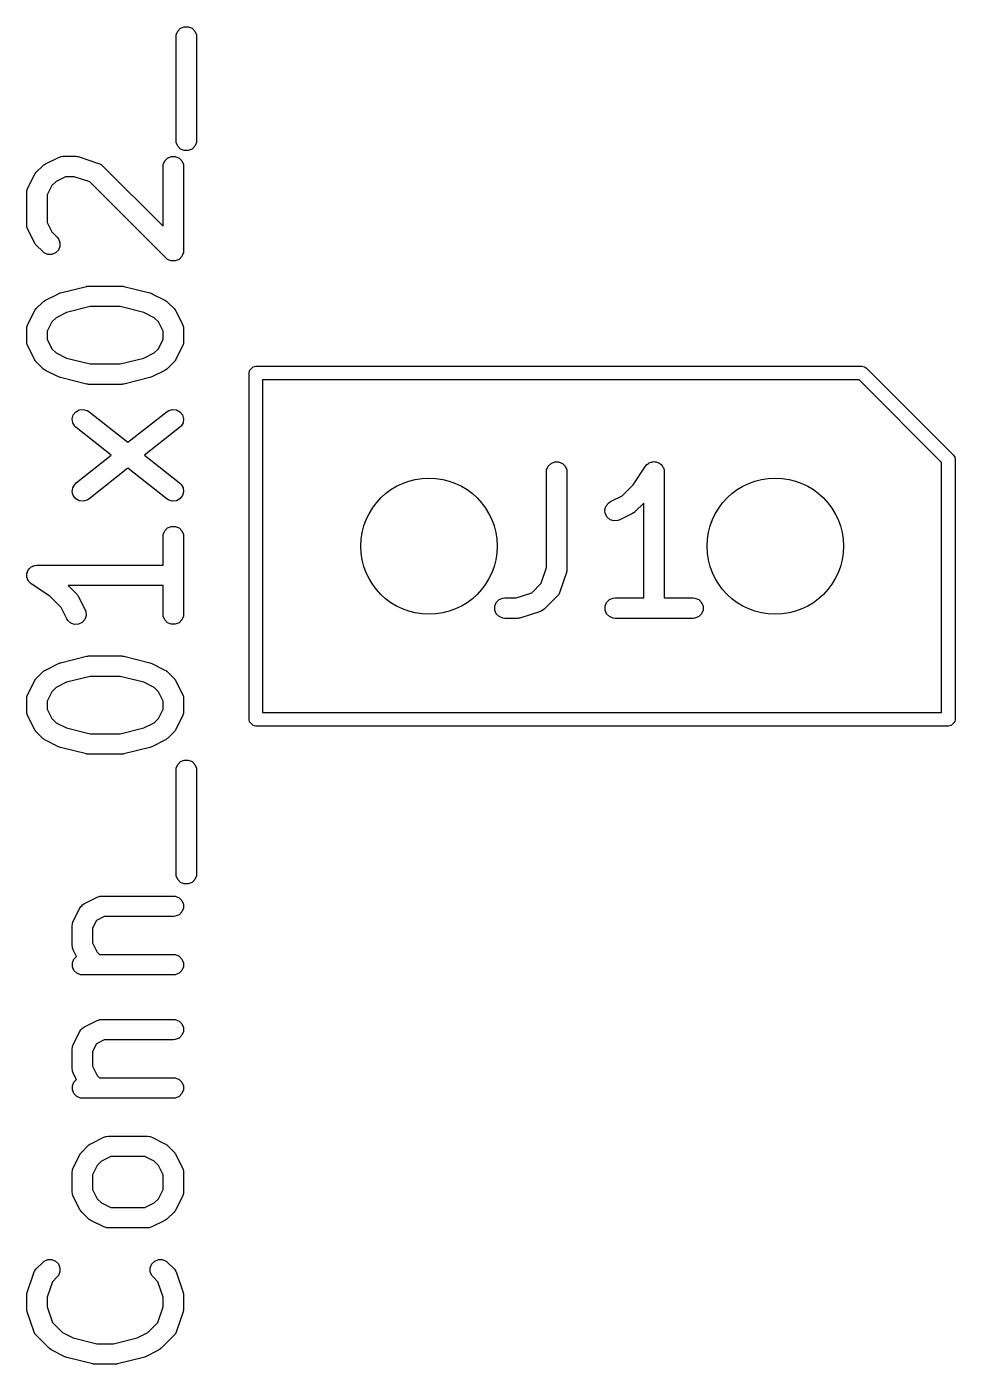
# Model space of a CAD drawing. Extents: x 4.54 to 6.67, y -4.68 to -3.32.
# Drawn here: x 5.335 to 5.6031, y -4.6753 to -4.2889 of the extents above; entities that cross this region are included whole.
import ezdxf

# ---------------------------------------------------------------- set-up
doc = ezdxf.new("R2010")
doc.units = 0
doc.header["$MEASUREMENT"] = 0
doc.layers.add('BLACK', color=7, linetype='CONTINUOUS')

msp = doc.modelspace()

# ---------------------------------------------------------------- linework, layer by layer
at = {"layer": 'BLACK', "linetype": 'CONTINUOUS'}
for p, q in [((5.37946, -4.28935), (5.38053, -4.28891)), ((5.38053, -4.28891), (5.38168, -4.28891)), ((5.38168, -4.28891), (5.38275, -4.28935)), ((5.37815, -4.29181), (5.37821, -4.29123)), ((5.37815, -4.3218), (5.37815, -4.29181)), ((5.37821, -4.29123), (5.37865, -4.29017)), ((5.37865, -4.29017), (5.37946, -4.28935)), ((5.38275, -4.28935), (5.38356, -4.29017)), ((5.38356, -4.29017), (5.384, -4.29123)), ((5.384, -4.29123), (5.38406, -4.29181)), ((5.38406, -4.29181), (5.38406, -4.3218)), ((5.37821, -4.32238), (5.37815, -4.3218)), ((5.37865, -4.32344), (5.37821, -4.32238)), ((5.37946, -4.32426), (5.37865, -4.32344)), ((5.38356, -4.32344), (5.38275, -4.32426)), ((5.384, -4.32238), (5.38356, -4.32344)), ((5.38406, -4.3218), (5.384, -4.32238)), ((5.34041, -4.32854), (5.34416, -4.32666)), ((5.34416, -4.32666), (5.3447, -4.32645)), ((5.3447, -4.32645), (5.34481, -4.32645)), ((5.34481, -4.32645), (5.34491, -4.32641)), ((5.34491, -4.32641), (5.34548, -4.32635)), ((5.34548, -4.32635), (5.34923, -4.32635)), ((5.34923, -4.32635), (5.34953, -4.32638)), ((5.34953, -4.32638), (5.3496, -4.32637)), ((5.3496, -4.32637), (5.34971, -4.3264)), ((5.34971, -4.3264), (5.34981, -4.32641)), ((5.34981, -4.32641), (5.34988, -4.32644)), ((5.34988, -4.32644), (5.35017, -4.3265)), ((5.35017, -4.3265), (5.35579, -4.32838)), ((5.37446, -4.32873), (5.3749, -4.32766)), ((5.3749, -4.32766), (5.37571, -4.32685)), ((5.37571, -4.32685), (5.37678, -4.32641)), ((5.37678, -4.32641), (5.37793, -4.32641)), ((5.37793, -4.32641), (5.379, -4.32685)), ((5.379, -4.32685), (5.37981, -4.32766)), ((5.38053, -4.3247), (5.37946, -4.32426)), ((5.37981, -4.32766), (5.38025, -4.32873)), ((5.38168, -4.3247), (5.38053, -4.3247)), ((5.38275, -4.32426), (5.38168, -4.3247)), ((5.33534, -4.33548), (5.33722, -4.33173)), ((5.33722, -4.33173), (5.33737, -4.33148)), ((5.33737, -4.33148), (5.3374, -4.33141)), ((5.3374, -4.33141), (5.33747, -4.33133)), ((5.33747, -4.33133), (5.33753, -4.33124)), ((5.33753, -4.33124), (5.33759, -4.33119)), ((5.33759, -4.33119), (5.33777, -4.33096)), ((5.33777, -4.33096), (5.33965, -4.32909)), ((5.33965, -4.32909), (5.33987, -4.3289)), ((5.33987, -4.3289), (5.33992, -4.32884)), ((5.33992, -4.32884), (5.34001, -4.32879)), ((5.34001, -4.32879), (5.34009, -4.32872)), ((5.34009, -4.32872), (5.34017, -4.32869)), ((5.34017, -4.32869), (5.34041, -4.32854)), ((5.35579, -4.32838), (5.35632, -4.32861)), ((5.35632, -4.32861), (5.3564, -4.32868)), ((5.3564, -4.32868), (5.3565, -4.32872)), ((5.3565, -4.32872), (5.35695, -4.32909)), ((5.35695, -4.32909), (5.3744, -4.34655)), ((5.3744, -4.3293), (5.37446, -4.32873)), ((5.3744, -4.34655), (5.3744, -4.3293)), ((5.38025, -4.32873), (5.38031, -4.3293)), ((5.38031, -4.3293), (5.38031, -4.35367)), ((5.33514, -4.33602), (5.33534, -4.33548)), ((5.34229, -4.3348), (5.34094, -4.3375)), ((5.34348, -4.3336), (5.34229, -4.3348)), ((5.34618, -4.33226), (5.34348, -4.3336)), ((5.34875, -4.33226), (5.34618, -4.33226)), ((5.35326, -4.33376), (5.34875, -4.33226)), ((5.37527, -4.35576), (5.35326, -4.33376)), ((5.33503, -4.3368), (5.33509, -4.33623)), ((5.33503, -4.34618), (5.33503, -4.3368)), ((5.33509, -4.33623), (5.33513, -4.33613)), ((5.33513, -4.33613), (5.33514, -4.33602)), ((5.34094, -4.3375), (5.34094, -4.34548)), ((5.33509, -4.34675), (5.33503, -4.34618)), ((5.33513, -4.34685), (5.33509, -4.34675)), ((5.33514, -4.34696), (5.33513, -4.34685)), ((5.33534, -4.3475), (5.33514, -4.34696)), ((5.34094, -4.34548), (5.34229, -4.34818)), ((5.33722, -4.35125), (5.33534, -4.3475)), ((5.34229, -4.34818), (5.34382, -4.34971)), ((5.34382, -4.34971), (5.34419, -4.35016)), ((5.34419, -4.35016), (5.34463, -4.35122)), ((5.33737, -4.35149), (5.33722, -4.35125)), ((5.3374, -4.35157), (5.33737, -4.35149)), ((5.33747, -4.35165), (5.3374, -4.35157)), ((5.33753, -4.35174), (5.33747, -4.35165)), ((5.33759, -4.35179), (5.33753, -4.35174)), ((5.33777, -4.35201), (5.33759, -4.35179)), ((5.33965, -4.35389), (5.33777, -4.35201)), ((5.34009, -4.35425), (5.33965, -4.35389)), ((5.34116, -4.3547), (5.34009, -4.35425)), ((5.34231, -4.3547), (5.34116, -4.3547)), ((5.34337, -4.35425), (5.34231, -4.3547)), ((5.34419, -4.35344), (5.34337, -4.35425)), ((5.34463, -4.35238), (5.34419, -4.35344)), ((5.34463, -4.35122), (5.34463, -4.35238)), ((5.38012, -4.35456), (5.37981, -4.35531)), ((5.38025, -4.35425), (5.38012, -4.35456)), ((5.38031, -4.35367), (5.38025, -4.35425)), ((5.37571, -4.35613), (5.37527, -4.35576)), ((5.37647, -4.35644), (5.37571, -4.35613)), ((5.37678, -4.35657), (5.37647, -4.35644)), ((5.37793, -4.35657), (5.37678, -4.35657)), ((5.37678, -4.35657), (5.37678, -4.35657)), ((5.379, -4.35613), (5.37793, -4.35657)), ((5.37981, -4.35531), (5.379, -4.35613)), ((5.34041, -4.36791), (5.34416, -4.36603)), ((5.34416, -4.36603), (5.34421, -4.36602)), ((5.34421, -4.36602), (5.34422, -4.366)), ((5.34422, -4.366), (5.34446, -4.36592)), ((5.34446, -4.36592), (5.3447, -4.36582)), ((5.3447, -4.36582), (5.34473, -4.36582)), ((5.34473, -4.36582), (5.34477, -4.36581)), ((5.34477, -4.36581), (5.35227, -4.36393)), ((5.35227, -4.36393), (5.35237, -4.36392)), ((5.35237, -4.36392), (5.35241, -4.3639)), ((5.35241, -4.3639), (5.35262, -4.36388)), ((5.35262, -4.36388), (5.35284, -4.36385)), ((5.35284, -4.36385), (5.35288, -4.36386)), ((5.35288, -4.36386), (5.35298, -4.36385)), ((5.35298, -4.36385), (5.36236, -4.36385)), ((5.36236, -4.36385), (5.36246, -4.36386)), ((5.36246, -4.36386), (5.3625, -4.36385)), ((5.3625, -4.36385), (5.36272, -4.36388)), ((5.36272, -4.36388), (5.36293, -4.3639)), ((5.36293, -4.3639), (5.36297, -4.36392)), ((5.36297, -4.36392), (5.36307, -4.36393)), ((5.36307, -4.36393), (5.37057, -4.36581)), ((5.37057, -4.36581), (5.37061, -4.36582)), ((5.37061, -4.36582), (5.37064, -4.36582)), ((5.37064, -4.36582), (5.37088, -4.36592)), ((5.37088, -4.36592), (5.37112, -4.366)), ((5.37112, -4.366), (5.37113, -4.36602)), ((5.37113, -4.36602), (5.37118, -4.36603)), ((5.37118, -4.36603), (5.37493, -4.36791)), ((5.33759, -4.37056), (5.33777, -4.37033)), ((5.33777, -4.37033), (5.33965, -4.36846)), ((5.33965, -4.36846), (5.33987, -4.36827)), ((5.33987, -4.36827), (5.33992, -4.36821)), ((5.33992, -4.36821), (5.34001, -4.36816)), ((5.34001, -4.36816), (5.34009, -4.36809)), ((5.34009, -4.36809), (5.34017, -4.36806)), ((5.34017, -4.36806), (5.34041, -4.36791)), ((5.35335, -4.36975), (5.34651, -4.37146)), ((5.36199, -4.36975), (5.35335, -4.36975)), ((5.36883, -4.37146), (5.36199, -4.36975)), ((5.37493, -4.36791), (5.37517, -4.36806)), ((5.37517, -4.36806), (5.37525, -4.36809)), ((5.37525, -4.36809), (5.37533, -4.36816)), ((5.37533, -4.36816), (5.37542, -4.36821)), ((5.37542, -4.36821), (5.37547, -4.36827)), ((5.37547, -4.36827), (5.37569, -4.36846)), ((5.37569, -4.36846), (5.37757, -4.37033)), ((5.37757, -4.37033), (5.37775, -4.37056)), ((5.33534, -4.37485), (5.33722, -4.3711)), ((5.33722, -4.3711), (5.33737, -4.37085)), ((5.33737, -4.37085), (5.3374, -4.37078)), ((5.3374, -4.37078), (5.33747, -4.3707)), ((5.33747, -4.3707), (5.33753, -4.37061)), ((5.33753, -4.37061), (5.33759, -4.37056)), ((5.34229, -4.37417), (5.34094, -4.37687)), ((5.34348, -4.37297), (5.34229, -4.37417)), ((5.34651, -4.37146), (5.34348, -4.37297)), ((5.37186, -4.37297), (5.36883, -4.37146)), ((5.37305, -4.37417), (5.37186, -4.37297)), ((5.3744, -4.37687), (5.37305, -4.37417)), ((5.37775, -4.37056), (5.37781, -4.37061)), ((5.37781, -4.37061), (5.37787, -4.3707)), ((5.37787, -4.3707), (5.37794, -4.37078)), ((5.37794, -4.37078), (5.37797, -4.37085)), ((5.37797, -4.37085), (5.37812, -4.3711)), ((5.37812, -4.3711), (5.38, -4.37485)), ((5.33503, -4.37617), (5.33509, -4.3756)), ((5.33503, -4.37992), (5.33503, -4.37617)), ((5.33509, -4.3756), (5.33513, -4.3755)), ((5.33513, -4.3755), (5.33514, -4.37539)), ((5.33514, -4.37539), (5.33534, -4.37485)), ((5.34094, -4.37687), (5.34094, -4.37922)), ((5.3744, -4.37922), (5.3744, -4.37687)), ((5.38, -4.37485), (5.3802, -4.37539)), ((5.3802, -4.37539), (5.38021, -4.3755)), ((5.38021, -4.3755), (5.38025, -4.3756)), ((5.38025, -4.3756), (5.38031, -4.37617)), ((5.38031, -4.37617), (5.38031, -4.37992)), ((5.33509, -4.3805), (5.33503, -4.37992)), ((5.33513, -4.3806), (5.33509, -4.3805)), ((5.33514, -4.3807), (5.33513, -4.3806)), ((5.33534, -4.38124), (5.33514, -4.3807)), ((5.33722, -4.38499), (5.33534, -4.38124)), ((5.34094, -4.37922), (5.34229, -4.38192)), ((5.34229, -4.38192), (5.34348, -4.38312)), ((5.37186, -4.38312), (5.37305, -4.38192)), ((5.37305, -4.38192), (5.3744, -4.37922)), ((5.38, -4.38124), (5.37812, -4.38499)), ((5.3802, -4.3807), (5.38, -4.38124)), ((5.38021, -4.3806), (5.3802, -4.3807)), ((5.38025, -4.3805), (5.38021, -4.3806)), ((5.38031, -4.37992), (5.38025, -4.3805)), ((5.33737, -4.38524), (5.33722, -4.38499)), ((5.3374, -4.38531), (5.33737, -4.38524)), ((5.33747, -4.38539), (5.3374, -4.38531)), ((5.33753, -4.38548), (5.33747, -4.38539)), ((5.33759, -4.38553), (5.33753, -4.38548)), ((5.33777, -4.38576), (5.33759, -4.38553)), ((5.33965, -4.38763), (5.33777, -4.38576)), ((5.34348, -4.38312), (5.34651, -4.38463)), ((5.34651, -4.38463), (5.35335, -4.38634)), ((5.36199, -4.38634), (5.36883, -4.38463)), ((5.36883, -4.38463), (5.37186, -4.38312)), ((5.37757, -4.38576), (5.37569, -4.38763)), ((5.37775, -4.38553), (5.37757, -4.38576)), ((5.37781, -4.38548), (5.37775, -4.38553)), ((5.37787, -4.38539), (5.37781, -4.38548)), ((5.37794, -4.38531), (5.37787, -4.38539)), ((5.37797, -4.38524), (5.37794, -4.38531)), ((5.37812, -4.38499), (5.37797, -4.38524)), ((5.33987, -4.38782), (5.33965, -4.38763)), ((5.33992, -4.38788), (5.33987, -4.38782)), ((5.34001, -4.38793), (5.33992, -4.38788)), ((5.34009, -4.388), (5.34001, -4.38793)), ((5.34017, -4.38803), (5.34009, -4.388)), ((5.34041, -4.38819), (5.34017, -4.38803)), ((5.34416, -4.39006), (5.34041, -4.38819)), ((5.35335, -4.38634), (5.36199, -4.38634)), ((5.37493, -4.38819), (5.37118, -4.39006)), ((5.37517, -4.38803), (5.37493, -4.38819)), ((5.37525, -4.388), (5.37517, -4.38803)), ((5.37533, -4.38793), (5.37525, -4.388)), ((5.37542, -4.38788), (5.37533, -4.38793)), ((5.37547, -4.38782), (5.37542, -4.38788)), ((5.37569, -4.38763), (5.37547, -4.38782)), ((5.39921, -4.38898), (5.39936, -4.38822)), ((5.39921, -4.48898), (5.39921, -4.38898)), ((5.39936, -4.38822), (5.40043, -4.38716)), ((5.40043, -4.38716), (5.40118, -4.38701)), ((5.40118, -4.38701), (5.57618, -4.38701)), ((5.57618, -4.38701), (5.57693, -4.38716)), ((5.57693, -4.38716), (5.57757, -4.38758)), ((5.57757, -4.38758), (5.60257, -4.41258)), ((5.34421, -4.39008), (5.34416, -4.39006)), ((5.34422, -4.39009), (5.34421, -4.39008)), ((5.34446, -4.39018), (5.34422, -4.39009)), ((5.3447, -4.39027), (5.34446, -4.39018)), ((5.34473, -4.39027), (5.3447, -4.39027)), ((5.34477, -4.39028), (5.34473, -4.39027)), ((5.35227, -4.39216), (5.34477, -4.39028)), ((5.35237, -4.39217), (5.35227, -4.39216)), ((5.35241, -4.39219), (5.35237, -4.39217)), ((5.35262, -4.39221), (5.35241, -4.39219)), ((5.35284, -4.39224), (5.35262, -4.39221)), ((5.35288, -4.39224), (5.35284, -4.39224)), ((5.35298, -4.39225), (5.35288, -4.39224)), ((5.36236, -4.39225), (5.35298, -4.39225)), ((5.36246, -4.39224), (5.36236, -4.39225)), ((5.3625, -4.39224), (5.36246, -4.39224)), ((5.36272, -4.39221), (5.3625, -4.39224)), ((5.36293, -4.39219), (5.36272, -4.39221)), ((5.36297, -4.39217), (5.36293, -4.39219)), ((5.36307, -4.39216), (5.36297, -4.39217)), ((5.37057, -4.39028), (5.36307, -4.39216)), ((5.37061, -4.39027), (5.37057, -4.39028)), ((5.37064, -4.39027), (5.37061, -4.39027)), ((5.37088, -4.39018), (5.37064, -4.39027)), ((5.37112, -4.39009), (5.37088, -4.39018)), ((5.37113, -4.39008), (5.37112, -4.39009)), ((5.37118, -4.39006), (5.37113, -4.39008)), ((5.40315, -4.39094), (5.40315, -4.48701)), ((5.57537, -4.39094), (5.40315, -4.39094)), ((5.59921, -4.41479), (5.57537, -4.39094)), ((5.34816, -4.40219), (5.34848, -4.40108)), ((5.34848, -4.40108), (5.34919, -4.40018)), ((5.34919, -4.40018), (5.35019, -4.39961)), ((5.35019, -4.39961), (5.35134, -4.39947)), ((5.35134, -4.39947), (5.35244, -4.39979)), ((5.35244, -4.39979), (5.35293, -4.4001)), ((5.35293, -4.4001), (5.36423, -4.40897)), ((5.36423, -4.40897), (5.37553, -4.4001)), ((5.37553, -4.4001), (5.37602, -4.39979)), ((5.37602, -4.39979), (5.37713, -4.39947)), ((5.37713, -4.39947), (5.37827, -4.39961)), ((5.37827, -4.39961), (5.37928, -4.40018)), ((5.37928, -4.40018), (5.37999, -4.40108)), ((5.37999, -4.40108), (5.3803, -4.40219)), ((5.3483, -4.40334), (5.34816, -4.40219)), ((5.34887, -4.40434), (5.3483, -4.40334)), ((5.34928, -4.40474), (5.34887, -4.40434)), ((5.35945, -4.41273), (5.34928, -4.40474)), ((5.37918, -4.40474), (5.36901, -4.41273)), ((5.3796, -4.40434), (5.37918, -4.40474)), ((5.38016, -4.40334), (5.3796, -4.40434)), ((5.3803, -4.40219), (5.38016, -4.40334)), ((5.34928, -4.42072), (5.35945, -4.41273)), ((5.36901, -4.41273), (5.37918, -4.42072)), ((5.60257, -4.41258), (5.603, -4.41322)), ((5.36423, -4.41648), (5.35293, -4.42536)), ((5.37553, -4.42536), (5.36423, -4.41648)), ((5.48516, -4.41694), (5.4856, -4.41587)), ((5.4856, -4.41587), (5.48642, -4.41506)), ((5.48642, -4.41506), (5.48748, -4.41462)), ((5.48748, -4.41462), (5.48863, -4.41462)), ((5.48863, -4.41462), (5.4897, -4.41506)), ((5.4897, -4.41506), (5.49051, -4.41587)), ((5.49051, -4.41587), (5.49095, -4.41694)), ((5.51013, -4.42126), (5.51372, -4.41587)), ((5.51372, -4.41587), (5.51372, -4.41587)), ((5.51372, -4.41587), (5.51372, -4.41587)), ((5.51372, -4.41587), (5.51373, -4.41587)), ((5.51373, -4.41587), (5.51409, -4.41543)), ((5.51409, -4.41543), (5.51433, -4.41526)), ((5.51433, -4.41526), (5.51454, -4.41506)), ((5.51454, -4.41506), (5.51481, -4.41495)), ((5.51481, -4.41495), (5.51505, -4.41479)), ((5.51505, -4.41479), (5.51533, -4.41473)), ((5.51533, -4.41473), (5.5156, -4.41462)), ((5.5156, -4.41462), (5.51589, -4.41462)), ((5.51589, -4.41462), (5.51618, -4.41456)), ((5.51618, -4.41456), (5.51646, -4.41462)), ((5.51646, -4.41462), (5.51676, -4.41462)), ((5.51676, -4.41462), (5.51702, -4.41473)), ((5.51702, -4.41473), (5.51731, -4.41478)), ((5.51731, -4.41478), (5.51755, -4.41495)), ((5.51755, -4.41495), (5.51782, -4.41506)), ((5.51782, -4.41506), (5.51802, -4.41526)), ((5.51802, -4.41526), (5.51826, -4.41542)), ((5.51826, -4.41542), (5.51843, -4.41567)), ((5.51843, -4.41567), (5.51863, -4.41587)), ((5.51863, -4.41587), (5.51875, -4.41614)), ((5.51875, -4.41614), (5.51891, -4.41638)), ((5.51891, -4.41638), (5.51896, -4.41667)), ((5.51896, -4.41667), (5.51908, -4.41694)), ((5.59921, -4.48701), (5.59921, -4.41479)), ((5.603, -4.41322), (5.60315, -4.41398)), ((5.60315, -4.41398), (5.60315, -4.48898)), ((5.4851, -4.41751), (5.48516, -4.41694)), ((5.4851, -4.44515), (5.4851, -4.41751)), ((5.49095, -4.41694), (5.49101, -4.41751)), ((5.49101, -4.41751), (5.49101, -4.44563)), ((5.51908, -4.41694), (5.51913, -4.41751)), ((5.51913, -4.41751), (5.51913, -4.41751)), ((5.51913, -4.41751), (5.51913, -4.41751)), ((5.51913, -4.41751), (5.51913, -4.41751)), ((5.51913, -4.41751), (5.51913, -4.45393)), ((5.34816, -4.42327), (5.3483, -4.42212)), ((5.34848, -4.42438), (5.34816, -4.42327)), ((5.3483, -4.42212), (5.34887, -4.42112)), ((5.34919, -4.42528), (5.34848, -4.42438)), ((5.34887, -4.42112), (5.34928, -4.42072)), ((5.37918, -4.42072), (5.3796, -4.42112)), ((5.37999, -4.42438), (5.37928, -4.42528)), ((5.3796, -4.42112), (5.38016, -4.42212)), ((5.3803, -4.42327), (5.37999, -4.42438)), ((5.38016, -4.42212), (5.3803, -4.42327)), ((5.50361, -4.42612), (5.50693, -4.42446)), ((5.50693, -4.42446), (5.51013, -4.42126)), ((5.35019, -4.42585), (5.34919, -4.42528)), ((5.35134, -4.42598), (5.35019, -4.42585)), ((5.35244, -4.42567), (5.35134, -4.42598)), ((5.35293, -4.42536), (5.35244, -4.42567)), ((5.37602, -4.42567), (5.37553, -4.42536)), ((5.37713, -4.42598), (5.37602, -4.42567)), ((5.37827, -4.42585), (5.37713, -4.42598)), ((5.37928, -4.42528), (5.37827, -4.42585)), ((5.502, -4.42839), (5.50237, -4.4273)), ((5.50208, -4.42954), (5.502, -4.42839)), ((5.50237, -4.4273), (5.50312, -4.42643)), ((5.50312, -4.42643), (5.50361, -4.42612)), ((5.51323, -4.42652), (5.51077, -4.42897)), ((5.51323, -4.45393), (5.51323, -4.42652)), ((5.5026, -4.43057), (5.50208, -4.42954)), ((5.50347, -4.43133), (5.5026, -4.43057)), ((5.50456, -4.43169), (5.50347, -4.43133)), ((5.50571, -4.43161), (5.50456, -4.43169)), ((5.50625, -4.4314), (5.50571, -4.43161)), ((5.51, -4.42953), (5.50625, -4.4314)), ((5.51025, -4.42937), (5.51, -4.42953)), ((5.51032, -4.42934), (5.51025, -4.42937)), ((5.5104, -4.42927), (5.51032, -4.42934)), ((5.51049, -4.42922), (5.5104, -4.42927)), ((5.51054, -4.42916), (5.51049, -4.42922)), ((5.51077, -4.42897), (5.51054, -4.42916)), ((5.3744, -4.43616), (5.37446, -4.43559)), ((5.3744, -4.44446), (5.3744, -4.43616)), ((5.37446, -4.43559), (5.3749, -4.43452)), ((5.3749, -4.43452), (5.37571, -4.43371)), ((5.37571, -4.43371), (5.37678, -4.43327)), ((5.37678, -4.43327), (5.37793, -4.43327)), ((5.37793, -4.43327), (5.379, -4.43371)), ((5.379, -4.43371), (5.37981, -4.43452)), ((5.37981, -4.43452), (5.38025, -4.43559)), ((5.38025, -4.43559), (5.38031, -4.43616)), ((5.38031, -4.43616), (5.38031, -4.45866)), ((5.33503, -4.44742), (5.33509, -4.44713)), ((5.33509, -4.4477), (5.33503, -4.44742)), ((5.33509, -4.44684), (5.3352, -4.44657)), ((5.33509, -4.44713), (5.33509, -4.44684)), ((5.33509, -4.44799), (5.33509, -4.4477)), ((5.3352, -4.44657), (5.33526, -4.44629)), ((5.33526, -4.44629), (5.33542, -4.44604)), ((5.33542, -4.44604), (5.33553, -4.44577)), ((5.33553, -4.44577), (5.33573, -4.44557)), ((5.33573, -4.44557), (5.33589, -4.44533)), ((5.33589, -4.44533), (5.33614, -4.44516)), ((5.33614, -4.44516), (5.33634, -4.44496)), ((5.33634, -4.44496), (5.33661, -4.44485)), ((5.33661, -4.44485), (5.33685, -4.44469)), ((5.33685, -4.44469), (5.33714, -4.44463)), ((5.33714, -4.44463), (5.33741, -4.44452)), ((5.33741, -4.44452), (5.33798, -4.44446)), ((5.33798, -4.44446), (5.33798, -4.44446)), ((5.33798, -4.44446), (5.33798, -4.44446)), ((5.33798, -4.44446), (5.33798, -4.44446)), ((5.33798, -4.44446), (5.3744, -4.44446)), ((5.4836, -4.44966), (5.4851, -4.44515)), ((5.49086, -4.44657), (5.48898, -4.45219)), ((5.49092, -4.44628), (5.49086, -4.44657)), ((5.49095, -4.44621), (5.49092, -4.44628)), ((5.49096, -4.44611), (5.49095, -4.44621)), ((5.49099, -4.446), (5.49096, -4.44611)), ((5.49101, -4.44563), (5.49098, -4.44593)), ((5.49098, -4.44593), (5.49099, -4.446)), ((5.3352, -4.44826), (5.33509, -4.44799)), ((5.33526, -4.44855), (5.3352, -4.44826)), ((5.33542, -4.44879), (5.33526, -4.44855)), ((5.33553, -4.44905), (5.33542, -4.44879)), ((5.33574, -4.44926), (5.33553, -4.44905)), ((5.3359, -4.4495), (5.33574, -4.44926)), ((5.33634, -4.44987), (5.3359, -4.4495)), ((5.33635, -4.44987), (5.33634, -4.44987)), ((5.33634, -4.44987), (5.33634, -4.44987)), ((5.34173, -4.45346), (5.33635, -4.44987)), ((5.33635, -4.44987), (5.33635, -4.44987)), ((5.3744, -4.45037), (5.34699, -4.45037)), ((5.34699, -4.45037), (5.34945, -4.45282)), ((5.3744, -4.45866), (5.3744, -4.45037)), ((5.48084, -4.45243), (5.4836, -4.44966)), ((5.34493, -4.45666), (5.34173, -4.45346)), ((5.34945, -4.45282), (5.34963, -4.45305)), ((5.34963, -4.45305), (5.34969, -4.4531)), ((5.34969, -4.4531), (5.34975, -4.45319)), ((5.34975, -4.45319), (5.34981, -4.45327)), ((5.34981, -4.45327), (5.34984, -4.45334)), ((5.34984, -4.45334), (5.35, -4.45359)), ((5.35, -4.45359), (5.35187, -4.45734)), ((5.47016, -4.45631), (5.4706, -4.45524)), ((5.4706, -4.45524), (5.47142, -4.45443)), ((5.47142, -4.45443), (5.47248, -4.45399)), ((5.47248, -4.45399), (5.47306, -4.45393)), ((5.47306, -4.45393), (5.47633, -4.45393)), ((5.47633, -4.45393), (5.48084, -4.45243)), ((5.48827, -4.45335), (5.48452, -4.4571)), ((5.48864, -4.4529), (5.48827, -4.45335)), ((5.48868, -4.4528), (5.48864, -4.4529)), ((5.48875, -4.45272), (5.48868, -4.4528)), ((5.48898, -4.45219), (5.48875, -4.45272)), ((5.50203, -4.45631), (5.50248, -4.45524)), ((5.50248, -4.45524), (5.50329, -4.45443)), ((5.50329, -4.45443), (5.50435, -4.45399)), ((5.50435, -4.45399), (5.50493, -4.45393)), ((5.50493, -4.45393), (5.51323, -4.45393)), ((5.51913, -4.45393), (5.52743, -4.45393)), ((5.52743, -4.45393), (5.528, -4.45399)), ((5.528, -4.45399), (5.52907, -4.45443)), ((5.52907, -4.45443), (5.52988, -4.45524)), ((5.52988, -4.45524), (5.53032, -4.45631)), ((5.34659, -4.45998), (5.34493, -4.45666)), ((5.35216, -4.45903), (5.3518, -4.46012)), ((5.35187, -4.45734), (5.35208, -4.45788)), ((5.35208, -4.45788), (5.35216, -4.45903)), ((5.37446, -4.45924), (5.3744, -4.45866)), ((5.3749, -4.4603), (5.37446, -4.45924)), ((5.38025, -4.45924), (5.37981, -4.4603)), ((5.38031, -4.45866), (5.38025, -4.45924)), ((5.47016, -4.45746), (5.47016, -4.45631)), ((5.4706, -4.45852), (5.47016, -4.45746)), ((5.47142, -4.45934), (5.4706, -4.45852)), ((5.47248, -4.45978), (5.47142, -4.45934)), ((5.48337, -4.45781), (5.47774, -4.45968)), ((5.4839, -4.45757), (5.48337, -4.45781)), ((5.48398, -4.4575), (5.4839, -4.45757)), ((5.48407, -4.45746), (5.48398, -4.4575)), ((5.48452, -4.4571), (5.48407, -4.45746)), ((5.50203, -4.45746), (5.50203, -4.45631)), ((5.50248, -4.45852), (5.50203, -4.45746)), ((5.50329, -4.45934), (5.50248, -4.45852)), ((5.50435, -4.45978), (5.50329, -4.45934)), ((5.52907, -4.45934), (5.528, -4.45978)), ((5.52988, -4.45852), (5.52907, -4.45934)), ((5.53032, -4.45746), (5.52988, -4.45852)), ((5.53032, -4.45631), (5.53032, -4.45746)), ((5.3469, -4.46047), (5.34659, -4.45998)), ((5.34777, -4.46123), (5.3469, -4.46047)), ((5.34886, -4.46159), (5.34777, -4.46123)), ((5.35001, -4.46151), (5.34886, -4.46159)), ((5.35104, -4.46099), (5.35001, -4.46151)), ((5.3518, -4.46012), (5.35104, -4.46099)), ((5.37571, -4.46112), (5.3749, -4.4603)), ((5.37678, -4.46156), (5.37571, -4.46112)), ((5.37793, -4.46156), (5.37678, -4.46156)), ((5.379, -4.46112), (5.37793, -4.46156)), ((5.37981, -4.4603), (5.379, -4.46112)), ((5.47306, -4.45984), (5.47248, -4.45978)), ((5.47681, -4.45984), (5.47306, -4.45984)), ((5.4771, -4.45981), (5.47681, -4.45984)), ((5.47718, -4.45981), (5.4771, -4.45981)), ((5.47728, -4.45979), (5.47718, -4.45981)), ((5.47739, -4.45978), (5.47728, -4.45979)), ((5.47746, -4.45975), (5.47739, -4.45978)), ((5.47774, -4.45968), (5.47746, -4.45975)), ((5.50493, -4.45984), (5.50435, -4.45978)), ((5.52743, -4.45984), (5.50493, -4.45984)), ((5.528, -4.45978), (5.52743, -4.45984)), ((5.34477, -4.47267), (5.35227, -4.47079)), ((5.35227, -4.47079), (5.35237, -4.47078)), ((5.35237, -4.47078), (5.35241, -4.47076)), ((5.35241, -4.47076), (5.35262, -4.47074)), ((5.35262, -4.47074), (5.35284, -4.47071)), ((5.35284, -4.47071), (5.35288, -4.47072)), ((5.35288, -4.47072), (5.35298, -4.47071)), ((5.35298, -4.47071), (5.36236, -4.47071)), ((5.36236, -4.47071), (5.36246, -4.47072)), ((5.36246, -4.47072), (5.3625, -4.47071)), ((5.3625, -4.47071), (5.36272, -4.47074)), ((5.36272, -4.47074), (5.36293, -4.47076)), ((5.36293, -4.47076), (5.36297, -4.47078)), ((5.36297, -4.47078), (5.36307, -4.47079)), ((5.36307, -4.47079), (5.37057, -4.47267)), ((5.34017, -4.47492), (5.34041, -4.47477)), ((5.34041, -4.47477), (5.34416, -4.47289)), ((5.34416, -4.47289), (5.34421, -4.47288)), ((5.34421, -4.47288), (5.34422, -4.47286)), ((5.34422, -4.47286), (5.34446, -4.47278)), ((5.34446, -4.47278), (5.3447, -4.47269)), ((5.3447, -4.47269), (5.34473, -4.47268)), ((5.34473, -4.47268), (5.34477, -4.47267)), ((5.37057, -4.47267), (5.37061, -4.47268)), ((5.37061, -4.47268), (5.37064, -4.47269)), ((5.37064, -4.47269), (5.37088, -4.47278)), ((5.37088, -4.47278), (5.37112, -4.47286)), ((5.37112, -4.47286), (5.37113, -4.47288)), ((5.37113, -4.47288), (5.37118, -4.47289)), ((5.37118, -4.47289), (5.37493, -4.47477)), ((5.37493, -4.47477), (5.37517, -4.47492)), ((5.33534, -4.48171), (5.33722, -4.47796)), ((5.33722, -4.47796), (5.33737, -4.47772)), ((5.33737, -4.47772), (5.3374, -4.47764)), ((5.3374, -4.47764), (5.33747, -4.47756)), ((5.33747, -4.47756), (5.33753, -4.47747)), ((5.33753, -4.47747), (5.33759, -4.47742)), ((5.33759, -4.47742), (5.33777, -4.4772)), ((5.33777, -4.4772), (5.33965, -4.47532)), ((5.33965, -4.47532), (5.33987, -4.47514)), ((5.33987, -4.47514), (5.33992, -4.47508)), ((5.33992, -4.47508), (5.34001, -4.47502)), ((5.34001, -4.47502), (5.34009, -4.47495)), ((5.34009, -4.47495), (5.34017, -4.47492)), ((5.34651, -4.47832), (5.34348, -4.47984)), ((5.35335, -4.47661), (5.34651, -4.47832)), ((5.36199, -4.47661), (5.35335, -4.47661)), ((5.36883, -4.47832), (5.36199, -4.47661)), ((5.37186, -4.47984), (5.36883, -4.47832)), ((5.37517, -4.47492), (5.37525, -4.47495)), ((5.37525, -4.47495), (5.37533, -4.47502)), ((5.37533, -4.47502), (5.37542, -4.47508)), ((5.37542, -4.47508), (5.37547, -4.47514)), ((5.37547, -4.47514), (5.37569, -4.47532)), ((5.37569, -4.47532), (5.37757, -4.4772)), ((5.37757, -4.4772), (5.37775, -4.47742)), ((5.37775, -4.47742), (5.37781, -4.47747)), ((5.37781, -4.47747), (5.37787, -4.47756)), ((5.37787, -4.47756), (5.37794, -4.47764)), ((5.37794, -4.47764), (5.37797, -4.47772)), ((5.37797, -4.47772), (5.37812, -4.47796)), ((5.37812, -4.47796), (5.38, -4.48171)), ((5.33503, -4.48303), (5.33509, -4.48246)), ((5.33509, -4.48246), (5.33513, -4.48236)), ((5.33513, -4.48236), (5.33514, -4.48225)), ((5.33514, -4.48225), (5.33534, -4.48171)), ((5.34229, -4.48103), (5.34094, -4.48373)), ((5.34348, -4.47984), (5.34229, -4.48103)), ((5.37305, -4.48103), (5.37186, -4.47984)), ((5.3744, -4.48373), (5.37305, -4.48103)), ((5.38, -4.48171), (5.3802, -4.48225)), ((5.3802, -4.48225), (5.38021, -4.48236)), ((5.38021, -4.48236), (5.38025, -4.48246)), ((5.38025, -4.48246), (5.38031, -4.48303)), ((5.33503, -4.48678), (5.33503, -4.48303)), ((5.34094, -4.48373), (5.34094, -4.48609)), ((5.34094, -4.48609), (5.34229, -4.48878)), ((5.37305, -4.48878), (5.3744, -4.48609)), ((5.3744, -4.48609), (5.3744, -4.48373)), ((5.38031, -4.48303), (5.38031, -4.48678)), ((5.33509, -4.48736), (5.33503, -4.48678)), ((5.33513, -4.48746), (5.33509, -4.48736)), ((5.33514, -4.48756), (5.33513, -4.48746)), ((5.33534, -4.4881), (5.33514, -4.48756)), ((5.33722, -4.49185), (5.33534, -4.4881)), ((5.34229, -4.48878), (5.34348, -4.48998)), ((5.34348, -4.48998), (5.34651, -4.4915)), ((5.36883, -4.4915), (5.37186, -4.48998)), ((5.37186, -4.48998), (5.37305, -4.48878)), ((5.38, -4.4881), (5.37812, -4.49185)), ((5.3802, -4.48756), (5.38, -4.4881)), ((5.38021, -4.48746), (5.3802, -4.48756)), ((5.38025, -4.48736), (5.38021, -4.48746)), ((5.38031, -4.48678), (5.38025, -4.48736)), ((5.39936, -4.48973), (5.39921, -4.48898)), ((5.40043, -4.4908), (5.39936, -4.48973)), ((5.40315, -4.48701), (5.59921, -4.48701)), ((5.603, -4.48973), (5.60193, -4.4908)), ((5.60315, -4.48898), (5.603, -4.48973)), ((5.33737, -4.4921), (5.33722, -4.49185)), ((5.3374, -4.49217), (5.33737, -4.4921)), ((5.33747, -4.49225), (5.3374, -4.49217)), ((5.33753, -4.49234), (5.33747, -4.49225)), ((5.33759, -4.49239), (5.33753, -4.49234)), ((5.33777, -4.49262), (5.33759, -4.49239)), ((5.33965, -4.4945), (5.33777, -4.49262)), ((5.34651, -4.4915), (5.35335, -4.4932)), ((5.35335, -4.4932), (5.36199, -4.4932)), ((5.36199, -4.4932), (5.36883, -4.4915)), ((5.37757, -4.49262), (5.37569, -4.4945)), ((5.37775, -4.49239), (5.37757, -4.49262)), ((5.37781, -4.49234), (5.37775, -4.49239)), ((5.37787, -4.49225), (5.37781, -4.49234)), ((5.37794, -4.49217), (5.37787, -4.49225)), ((5.37797, -4.4921), (5.37794, -4.49217)), ((5.37812, -4.49185), (5.37797, -4.4921)), ((5.40118, -4.49094), (5.40043, -4.4908)), ((5.60118, -4.49094), (5.40118, -4.49094)), ((5.60193, -4.4908), (5.60118, -4.49094)), ((5.33987, -4.49468), (5.33965, -4.4945)), ((5.33992, -4.49474), (5.33987, -4.49468)), ((5.34001, -4.4948), (5.33992, -4.49474)), ((5.34009, -4.49486), (5.34001, -4.4948)), ((5.34017, -4.49489), (5.34009, -4.49486)), ((5.34041, -4.49505), (5.34017, -4.49489)), ((5.34416, -4.49692), (5.34041, -4.49505)), ((5.34421, -4.49694), (5.34416, -4.49692)), ((5.34422, -4.49695), (5.34421, -4.49694)), ((5.34446, -4.49704), (5.34422, -4.49695)), ((5.3447, -4.49713), (5.34446, -4.49704)), ((5.34473, -4.49713), (5.3447, -4.49713)), ((5.34477, -4.49715), (5.34473, -4.49713)), ((5.35227, -4.49902), (5.34477, -4.49715)), ((5.37057, -4.49715), (5.36307, -4.49902)), ((5.37061, -4.49713), (5.37057, -4.49715)), ((5.37064, -4.49713), (5.37061, -4.49713)), ((5.37088, -4.49704), (5.37064, -4.49713)), ((5.37112, -4.49695), (5.37088, -4.49704)), ((5.37113, -4.49694), (5.37112, -4.49695)), ((5.37118, -4.49692), (5.37113, -4.49694)), ((5.37493, -4.49505), (5.37118, -4.49692)), ((5.37517, -4.49489), (5.37493, -4.49505)), ((5.37525, -4.49486), (5.37517, -4.49489)), ((5.37533, -4.4948), (5.37525, -4.49486)), ((5.37542, -4.49474), (5.37533, -4.4948)), ((5.37547, -4.49468), (5.37542, -4.49474)), ((5.37569, -4.4945), (5.37547, -4.49468)), ((5.35237, -4.49904), (5.35227, -4.49902)), ((5.35241, -4.49905), (5.35237, -4.49904)), ((5.35262, -4.49907), (5.35241, -4.49905)), ((5.35284, -4.49911), (5.35262, -4.49907)), ((5.35288, -4.4991), (5.35284, -4.49911)), ((5.35298, -4.49911), (5.35288, -4.4991)), ((5.36236, -4.49911), (5.35298, -4.49911)), ((5.36246, -4.4991), (5.36236, -4.49911)), ((5.3625, -4.49911), (5.36246, -4.4991)), ((5.36272, -4.49907), (5.3625, -4.49911)), ((5.36293, -4.49905), (5.36272, -4.49907)), ((5.36297, -4.49904), (5.36293, -4.49905)), ((5.36307, -4.49902), (5.36297, -4.49904)), ((5.37865, -4.50202), (5.37946, -4.5012)), ((5.37946, -4.5012), (5.38053, -4.50076)), ((5.38053, -4.50076), (5.38168, -4.50076)), ((5.38168, -4.50076), (5.38275, -4.5012)), ((5.38275, -4.5012), (5.38356, -4.50202)), ((5.37815, -4.50366), (5.37821, -4.50308)), ((5.37815, -4.53365), (5.37815, -4.50366)), ((5.37821, -4.50308), (5.37865, -4.50202)), ((5.38356, -4.50202), (5.384, -4.50308)), ((5.384, -4.50308), (5.38406, -4.50366)), ((5.38406, -4.50366), (5.38406, -4.53365)), ((5.37821, -4.53423), (5.37815, -4.53365)), ((5.37865, -4.53529), (5.37821, -4.53423)), ((5.37946, -4.53611), (5.37865, -4.53529)), ((5.38053, -4.53655), (5.37946, -4.53611)), ((5.38168, -4.53655), (5.38053, -4.53655)), ((5.38275, -4.53611), (5.38168, -4.53655)), ((5.38356, -4.53529), (5.38275, -4.53611)), ((5.384, -4.53423), (5.38356, -4.53529)), ((5.38406, -4.53365), (5.384, -4.53423)), ((5.35166, -4.54226), (5.35541, -4.54038)), ((5.35541, -4.54038), (5.35595, -4.54018)), ((5.35595, -4.54018), (5.35606, -4.54017)), ((5.35606, -4.54017), (5.35616, -4.54013)), ((5.35616, -4.54013), (5.35673, -4.54007)), ((5.35673, -4.54007), (5.37736, -4.54007)), ((5.37736, -4.54007), (5.37793, -4.54013)), ((5.37793, -4.54013), (5.379, -4.54057)), ((5.34847, -4.54733), (5.35034, -4.54358)), ((5.35034, -4.54358), (5.3504, -4.54348)), ((5.3504, -4.54348), (5.35042, -4.54344)), ((5.35042, -4.54344), (5.35047, -4.54338)), ((5.35047, -4.54338), (5.35065, -4.54309)), ((5.35065, -4.54309), (5.35093, -4.54285)), ((5.35093, -4.54285), (5.35117, -4.54257)), ((5.35117, -4.54257), (5.35146, -4.54238)), ((5.35146, -4.54238), (5.35152, -4.54234)), ((5.35152, -4.54234), (5.35157, -4.54232)), ((5.35157, -4.54232), (5.35166, -4.54226)), ((5.379, -4.54057), (5.37981, -4.54139)), ((5.37981, -4.54139), (5.38025, -4.54245)), ((5.38025, -4.5436), (5.37981, -4.54467)), ((5.38025, -4.54245), (5.38025, -4.5436)), ((5.34816, -4.54865), (5.34821, -4.54807)), ((5.34821, -4.54807), (5.34825, -4.54798)), ((5.34825, -4.54798), (5.34826, -4.54787)), ((5.34826, -4.54787), (5.34847, -4.54733)), ((5.35518, -4.5471), (5.35406, -4.54935)), ((5.35743, -4.54598), (5.35518, -4.5471)), ((5.37736, -4.54598), (5.35743, -4.54598)), ((5.37793, -4.54592), (5.37736, -4.54598)), ((5.379, -4.54548), (5.37793, -4.54592)), ((5.37981, -4.54467), (5.379, -4.54548)), ((5.34816, -4.55427), (5.34816, -4.54865)), ((5.35406, -4.54935), (5.35406, -4.55358)), ((5.34821, -4.55485), (5.34816, -4.55427)), ((5.34825, -4.55495), (5.34821, -4.55485)), ((5.34826, -4.55505), (5.34825, -4.55495)), ((5.34847, -4.55559), (5.34826, -4.55505)), ((5.34942, -4.55749), (5.34847, -4.55559)), ((5.35406, -4.55358), (5.35541, -4.55627)), ((5.34821, -4.55932), (5.34865, -4.55826)), ((5.34821, -4.56047), (5.34821, -4.55932)), ((5.34865, -4.55826), (5.34942, -4.55749)), ((5.35541, -4.55627), (5.35608, -4.55695)), ((5.35608, -4.55695), (5.37736, -4.55695)), ((5.37736, -4.55695), (5.37793, -4.557)), ((5.37793, -4.557), (5.379, -4.55744)), ((5.379, -4.55744), (5.37981, -4.55826)), ((5.37981, -4.55826), (5.38025, -4.55932)), ((5.38025, -4.55932), (5.38025, -4.56047)), ((5.34865, -4.56154), (5.34821, -4.56047)), ((5.34947, -4.56235), (5.34865, -4.56154)), ((5.35053, -4.56279), (5.34947, -4.56235)), ((5.35111, -4.56285), (5.35053, -4.56279)), ((5.37736, -4.56285), (5.35111, -4.56285)), ((5.37793, -4.56279), (5.37736, -4.56285)), ((5.379, -4.56235), (5.37793, -4.56279)), ((5.37981, -4.56154), (5.379, -4.56235)), ((5.38025, -4.56047), (5.37981, -4.56154)), ((5.35034, -4.5792), (5.3504, -4.5791)), ((5.3504, -4.5791), (5.35042, -4.57906)), ((5.35042, -4.57906), (5.35047, -4.579)), ((5.35047, -4.579), (5.35065, -4.57871)), ((5.35065, -4.57871), (5.35093, -4.57847)), ((5.35093, -4.57847), (5.35117, -4.57819)), ((5.35117, -4.57819), (5.35146, -4.578)), ((5.35146, -4.578), (5.35152, -4.57796)), ((5.35152, -4.57796), (5.35157, -4.57794)), ((5.35157, -4.57794), (5.35166, -4.57788)), ((5.35166, -4.57788), (5.35541, -4.57601)), ((5.35541, -4.57601), (5.35595, -4.5758)), ((5.35595, -4.5758), (5.35606, -4.57579)), ((5.35606, -4.57579), (5.35616, -4.57575)), ((5.35616, -4.57575), (5.35673, -4.57569)), ((5.35673, -4.57569), (5.37736, -4.57569)), ((5.37736, -4.57569), (5.37793, -4.57575)), ((5.37793, -4.57575), (5.379, -4.57619)), ((5.379, -4.57619), (5.37981, -4.57701)), ((5.37981, -4.57701), (5.38025, -4.57807)), ((5.38025, -4.57807), (5.38025, -4.57922)), ((5.34826, -4.58349), (5.34847, -4.58295)), ((5.34847, -4.58295), (5.35034, -4.5792)), ((5.35518, -4.58272), (5.35406, -4.58497)), ((5.35743, -4.5816), (5.35518, -4.58272)), ((5.37736, -4.5816), (5.35743, -4.5816)), ((5.37793, -4.58154), (5.37736, -4.5816)), ((5.379, -4.5811), (5.37793, -4.58154)), ((5.37981, -4.58029), (5.379, -4.5811)), ((5.38025, -4.57922), (5.37981, -4.58029)), ((5.34816, -4.58427), (5.34821, -4.58369)), ((5.34816, -4.5899), (5.34816, -4.58427)), ((5.34821, -4.58369), (5.34825, -4.5836)), ((5.34825, -4.5836), (5.34826, -4.58349)), ((5.35406, -4.58497), (5.35406, -4.5892)), ((5.34821, -4.59047), (5.34816, -4.5899)), ((5.34825, -4.59057), (5.34821, -4.59047)), ((5.34826, -4.59067), (5.34825, -4.59057)), ((5.34847, -4.59122), (5.34826, -4.59067)), ((5.35406, -4.5892), (5.35541, -4.5919)), ((5.34821, -4.59494), (5.34865, -4.59388)), ((5.34942, -4.59311), (5.34847, -4.59122)), ((5.34865, -4.59388), (5.34942, -4.59311)), ((5.35541, -4.5919), (5.35608, -4.59257)), ((5.35608, -4.59257), (5.37736, -4.59257)), ((5.37736, -4.59257), (5.37793, -4.59262)), ((5.37793, -4.59262), (5.379, -4.59306)), ((5.379, -4.59306), (5.37981, -4.59388)), ((5.37981, -4.59388), (5.38025, -4.59494)), ((5.34821, -4.5961), (5.34821, -4.59494)), ((5.34865, -4.59716), (5.34821, -4.5961)), ((5.34947, -4.59797), (5.34865, -4.59716)), ((5.35053, -4.59842), (5.34947, -4.59797)), ((5.35111, -4.59847), (5.35053, -4.59842)), ((5.37793, -4.59842), (5.37736, -4.59847)), ((5.379, -4.59797), (5.37793, -4.59842)), ((5.37981, -4.59716), (5.379, -4.59797)), ((5.38025, -4.5961), (5.37981, -4.59716)), ((5.38025, -4.59494), (5.38025, -4.5961)), ((5.37736, -4.59847), (5.35111, -4.59847)), ((5.35354, -4.61163), (5.35729, -4.60975)), ((5.35729, -4.60975), (5.35783, -4.60954)), ((5.35783, -4.60954), (5.35793, -4.60954)), ((5.35793, -4.60954), (5.35803, -4.6095)), ((5.35803, -4.6095), (5.35861, -4.60944)), ((5.35861, -4.60944), (5.36986, -4.60944)), ((5.36986, -4.60944), (5.37043, -4.6095)), ((5.37043, -4.6095), (5.37053, -4.60954)), ((5.37053, -4.60954), (5.37064, -4.60954)), ((5.37064, -4.60954), (5.37118, -4.60975)), ((5.37118, -4.60975), (5.37493, -4.61163)), ((5.3509, -4.61405), (5.35277, -4.61218)), ((5.35277, -4.61218), (5.353, -4.61199)), ((5.353, -4.61199), (5.35305, -4.61193)), ((5.35305, -4.61193), (5.35314, -4.61188)), ((5.35314, -4.61188), (5.35322, -4.61181)), ((5.35322, -4.61181), (5.35329, -4.61178)), ((5.35329, -4.61178), (5.35354, -4.61163)), ((5.37493, -4.61163), (5.37517, -4.61178)), ((5.37517, -4.61178), (5.37525, -4.61181)), ((5.37525, -4.61181), (5.37533, -4.61188)), ((5.37533, -4.61188), (5.37542, -4.61193)), ((5.37542, -4.61193), (5.37547, -4.61199)), ((5.37547, -4.61199), (5.37569, -4.61218)), ((5.37569, -4.61218), (5.37757, -4.61405)), ((5.34847, -4.61857), (5.35034, -4.61482)), ((5.35034, -4.61482), (5.3505, -4.61457)), ((5.3505, -4.61457), (5.35053, -4.6145)), ((5.35053, -4.6145), (5.35059, -4.61442)), ((5.35059, -4.61442), (5.35065, -4.61433)), ((5.35065, -4.61433), (5.35071, -4.61428)), ((5.35071, -4.61428), (5.3509, -4.61405)), ((5.35661, -4.61669), (5.35541, -4.61789)), ((5.3593, -4.61534), (5.35661, -4.61669)), ((5.36916, -4.61534), (5.3593, -4.61534)), ((5.37186, -4.61669), (5.36916, -4.61534)), ((5.37305, -4.61789), (5.37186, -4.61669)), ((5.37757, -4.61405), (5.37775, -4.61428)), ((5.37775, -4.61428), (5.37781, -4.61433)), ((5.37781, -4.61433), (5.37787, -4.61442)), ((5.37787, -4.61442), (5.37794, -4.6145)), ((5.37794, -4.6145), (5.37797, -4.61457)), ((5.37797, -4.61457), (5.37812, -4.61482)), ((5.37812, -4.61482), (5.38, -4.61857)), ((5.34816, -4.61989), (5.34821, -4.61932)), ((5.34816, -4.62552), (5.34816, -4.61989)), ((5.34821, -4.61932), (5.34825, -4.61922)), ((5.34825, -4.61922), (5.34826, -4.61911)), ((5.34826, -4.61911), (5.34847, -4.61857)), ((5.35541, -4.61789), (5.35406, -4.62059)), ((5.35406, -4.62059), (5.35406, -4.62482)), ((5.3744, -4.62059), (5.37305, -4.61789)), ((5.3744, -4.62482), (5.3744, -4.62059)), ((5.38, -4.61857), (5.3802, -4.61911)), ((5.3802, -4.61911), (5.38021, -4.61922)), ((5.38021, -4.61922), (5.38025, -4.61932)), ((5.38025, -4.61932), (5.38031, -4.61989)), ((5.38031, -4.61989), (5.38031, -4.62552)), ((5.34821, -4.62609), (5.34816, -4.62552)), ((5.35406, -4.62482), (5.35541, -4.62752)), ((5.37305, -4.62752), (5.3744, -4.62482)), ((5.38031, -4.62552), (5.38025, -4.62609)), ((5.34825, -4.62619), (5.34821, -4.62609)), ((5.34826, -4.6263), (5.34825, -4.62619)), ((5.34847, -4.62684), (5.34826, -4.6263)), ((5.35034, -4.63059), (5.34847, -4.62684)), ((5.35541, -4.62752), (5.35661, -4.62871)), ((5.35661, -4.62871), (5.3593, -4.63006)), ((5.36916, -4.63006), (5.37186, -4.62871)), ((5.37186, -4.62871), (5.37305, -4.62752)), ((5.38, -4.62684), (5.37812, -4.63059)), ((5.3802, -4.6263), (5.38, -4.62684)), ((5.38021, -4.62619), (5.3802, -4.6263)), ((5.38025, -4.62609), (5.38021, -4.62619)), ((5.3505, -4.63083), (5.35034, -4.63059)), ((5.35053, -4.63091), (5.3505, -4.63083)), ((5.35059, -4.63099), (5.35053, -4.63091)), ((5.35065, -4.63108), (5.35059, -4.63099)), ((5.35071, -4.63113), (5.35065, -4.63108)), ((5.3509, -4.63135), (5.35071, -4.63113)), ((5.35277, -4.63323), (5.3509, -4.63135)), ((5.353, -4.63341), (5.35277, -4.63323)), ((5.3593, -4.63006), (5.36916, -4.63006)), ((5.37569, -4.63323), (5.37547, -4.63341)), ((5.37757, -4.63135), (5.37569, -4.63323)), ((5.37775, -4.63113), (5.37757, -4.63135)), ((5.37781, -4.63108), (5.37775, -4.63113)), ((5.37787, -4.63099), (5.37781, -4.63108)), ((5.37794, -4.63091), (5.37787, -4.63099)), ((5.37797, -4.63083), (5.37794, -4.63091)), ((5.37812, -4.63059), (5.37797, -4.63083)), ((5.35305, -4.63347), (5.353, -4.63341)), ((5.35314, -4.63353), (5.35305, -4.63347)), ((5.35322, -4.63359), (5.35314, -4.63353)), ((5.35329, -4.63362), (5.35322, -4.63359)), ((5.35354, -4.63378), (5.35329, -4.63362)), ((5.35729, -4.63566), (5.35354, -4.63378)), ((5.35783, -4.63586), (5.35729, -4.63566)), ((5.35793, -4.63587), (5.35783, -4.63586)), ((5.35803, -4.63591), (5.35793, -4.63587)), ((5.35861, -4.63597), (5.35803, -4.63591)), ((5.36986, -4.63597), (5.35861, -4.63597)), ((5.37043, -4.63591), (5.36986, -4.63597)), ((5.37053, -4.63587), (5.37043, -4.63591)), ((5.37064, -4.63586), (5.37053, -4.63587)), ((5.37118, -4.63566), (5.37064, -4.63586)), ((5.37493, -4.63378), (5.37118, -4.63566)), ((5.37517, -4.63362), (5.37493, -4.63378)), ((5.37525, -4.63359), (5.37517, -4.63362)), ((5.37533, -4.63353), (5.37525, -4.63359)), ((5.37542, -4.63347), (5.37533, -4.63353)), ((5.37547, -4.63341), (5.37542, -4.63347)), ((5.33706, -4.64895), (5.33729, -4.64843)), ((5.33729, -4.64843), (5.33736, -4.64835)), ((5.33736, -4.64835), (5.3374, -4.64825)), ((5.3374, -4.64825), (5.33777, -4.6478)), ((5.33777, -4.6478), (5.33965, -4.64592)), ((5.33965, -4.64592), (5.34009, -4.64556)), ((5.34009, -4.64556), (5.34116, -4.64512)), ((5.34116, -4.64512), (5.34231, -4.64512)), ((5.34231, -4.64512), (5.34337, -4.64556)), ((5.34337, -4.64556), (5.34419, -4.64637)), ((5.34419, -4.64637), (5.34463, -4.64744)), ((5.34463, -4.64859), (5.34419, -4.64965)), ((5.34463, -4.64744), (5.34463, -4.64859)), ((5.37071, -4.64744), (5.37115, -4.64637)), ((5.37071, -4.64859), (5.37071, -4.64744)), ((5.37115, -4.64965), (5.37071, -4.64859)), ((5.37115, -4.64637), (5.37197, -4.64556)), ((5.37197, -4.64556), (5.37303, -4.64512)), ((5.37303, -4.64512), (5.37418, -4.64512)), ((5.37418, -4.64512), (5.37525, -4.64556)), ((5.37525, -4.64556), (5.37569, -4.64592)), ((5.37569, -4.64592), (5.37757, -4.6478)), ((5.37757, -4.6478), (5.37794, -4.64825)), ((5.37794, -4.64825), (5.37798, -4.64835)), ((5.37798, -4.64835), (5.37805, -4.64843)), ((5.37805, -4.64843), (5.37828, -4.64895)), ((5.33518, -4.65458), (5.33706, -4.64895)), ((5.34244, -4.65148), (5.34094, -4.65599)), ((5.34382, -4.6501), (5.34244, -4.65148)), ((5.34419, -4.64965), (5.34382, -4.6501)), ((5.37152, -4.6501), (5.37115, -4.64965)), ((5.3729, -4.65148), (5.37152, -4.6501)), ((5.3744, -4.65599), (5.3729, -4.65148)), ((5.37828, -4.64895), (5.38016, -4.65458)), ((5.33503, -4.65551), (5.33506, -4.65522)), ((5.33503, -4.65926), (5.33503, -4.65551)), ((5.33506, -4.65514), (5.33508, -4.65504)), ((5.33506, -4.65522), (5.33506, -4.65514)), ((5.33508, -4.65504), (5.33509, -4.65494)), ((5.33509, -4.65494), (5.33512, -4.65486)), ((5.33512, -4.65486), (5.33518, -4.65458)), ((5.34094, -4.65599), (5.34094, -4.65878)), ((5.3744, -4.65878), (5.3744, -4.65599)), ((5.38016, -4.65458), (5.38022, -4.65486)), ((5.38022, -4.65486), (5.38025, -4.65494)), ((5.38025, -4.65494), (5.38026, -4.65504)), ((5.38026, -4.65504), (5.38028, -4.65514)), ((5.38028, -4.65514), (5.38028, -4.65522)), ((5.38028, -4.65522), (5.38031, -4.65551)), ((5.38031, -4.65551), (5.38031, -4.65926)), ((5.33506, -4.65955), (5.33503, -4.65926)), ((5.33506, -4.65963), (5.33506, -4.65955)), ((5.33508, -4.65973), (5.33506, -4.65963)), ((5.33509, -4.65984), (5.33508, -4.65973)), ((5.33512, -4.65991), (5.33509, -4.65984)), ((5.33518, -4.6602), (5.33512, -4.65991)), ((5.33706, -4.66582), (5.33518, -4.6602)), ((5.34094, -4.65878), (5.34244, -4.66329)), ((5.3729, -4.66329), (5.3744, -4.65878)), ((5.38016, -4.6602), (5.37828, -4.66582)), ((5.38022, -4.65991), (5.38016, -4.6602)), ((5.38025, -4.65984), (5.38022, -4.65991)), ((5.38026, -4.65973), (5.38025, -4.65984)), ((5.38028, -4.65963), (5.38026, -4.65973)), ((5.38031, -4.65926), (5.38028, -4.65955)), ((5.38028, -4.65955), (5.38028, -4.65963)), ((5.34244, -4.66329), (5.34536, -4.66621)), ((5.36998, -4.66621), (5.3729, -4.66329)), ((5.33729, -4.66635), (5.33706, -4.66582)), ((5.33736, -4.66643), (5.33729, -4.66635)), ((5.3374, -4.66653), (5.33736, -4.66643)), ((5.33777, -4.66697), (5.3374, -4.66653)), ((5.34152, -4.67072), (5.33777, -4.66697)), ((5.34536, -4.66621), (5.34839, -4.66772)), ((5.34839, -4.66772), (5.35522, -4.66943)), ((5.36012, -4.66943), (5.36695, -4.66772)), ((5.36695, -4.66772), (5.36998, -4.66621)), ((5.37757, -4.66697), (5.37382, -4.67072)), ((5.37794, -4.66653), (5.37757, -4.66697)), ((5.37798, -4.66643), (5.37794, -4.66653)), ((5.37805, -4.66635), (5.37798, -4.66643)), ((5.37828, -4.66582), (5.37805, -4.66635)), ((5.34175, -4.67091), (5.34152, -4.67072)), ((5.3418, -4.67097), (5.34175, -4.67091)), ((5.34189, -4.67102), (5.3418, -4.67097)), ((5.34197, -4.67109), (5.34189, -4.67102)), ((5.34204, -4.67112), (5.34197, -4.67109)), ((5.34229, -4.67128), (5.34204, -4.67112)), ((5.34604, -4.67315), (5.34229, -4.67128)), ((5.35522, -4.66943), (5.36012, -4.66943)), ((5.37305, -4.67128), (5.3693, -4.67315)), ((5.3733, -4.67112), (5.37305, -4.67128)), ((5.37337, -4.67109), (5.3733, -4.67112)), ((5.37345, -4.67102), (5.37337, -4.67109)), ((5.37354, -4.67097), (5.37345, -4.67102)), ((5.37359, -4.67091), (5.37354, -4.67097)), ((5.37382, -4.67072), (5.37359, -4.67091)), ((5.34608, -4.67317), (5.34604, -4.67315)), ((5.3461, -4.67318), (5.34608, -4.67317)), ((5.34634, -4.67327), (5.3461, -4.67318)), ((5.34658, -4.67336), (5.34634, -4.67327)), ((5.3466, -4.67336), (5.34658, -4.67336)), ((5.34664, -4.67337), (5.3466, -4.67336)), ((5.35414, -4.67525), (5.34664, -4.67337)), ((5.35424, -4.67526), (5.35414, -4.67525)), ((5.35428, -4.67528), (5.35424, -4.67526)), ((5.3545, -4.6753), (5.35428, -4.67528)), ((5.35471, -4.67533), (5.3545, -4.6753)), ((5.35476, -4.67533), (5.35471, -4.67533)), ((5.35486, -4.67534), (5.35476, -4.67533)), ((5.36048, -4.67534), (5.35486, -4.67534)), ((5.36058, -4.67533), (5.36048, -4.67534)), ((5.36063, -4.67533), (5.36058, -4.67533)), ((5.36084, -4.6753), (5.36063, -4.67533)), ((5.36106, -4.67528), (5.36084, -4.6753)), ((5.3611, -4.67526), (5.36106, -4.67528)), ((5.3612, -4.67525), (5.3611, -4.67526)), ((5.3687, -4.67337), (5.3612, -4.67525)), ((5.36874, -4.67336), (5.3687, -4.67337)), ((5.36876, -4.67336), (5.36874, -4.67336)), ((5.369, -4.67327), (5.36876, -4.67336)), ((5.36924, -4.67318), (5.369, -4.67327)), ((5.36926, -4.67317), (5.36924, -4.67318)), ((5.3693, -4.67315), (5.36926, -4.67317))]:
    msp.add_line(p, q, dxfattribs=at)
at = {"layer": 'BLACK'}
for centre in [(5.45118, -4.43898), (5.55118, -4.43898)]:
    msp.add_circle(centre, 0.01969, dxfattribs=at)

doc.saveas('drawing.dxf')
